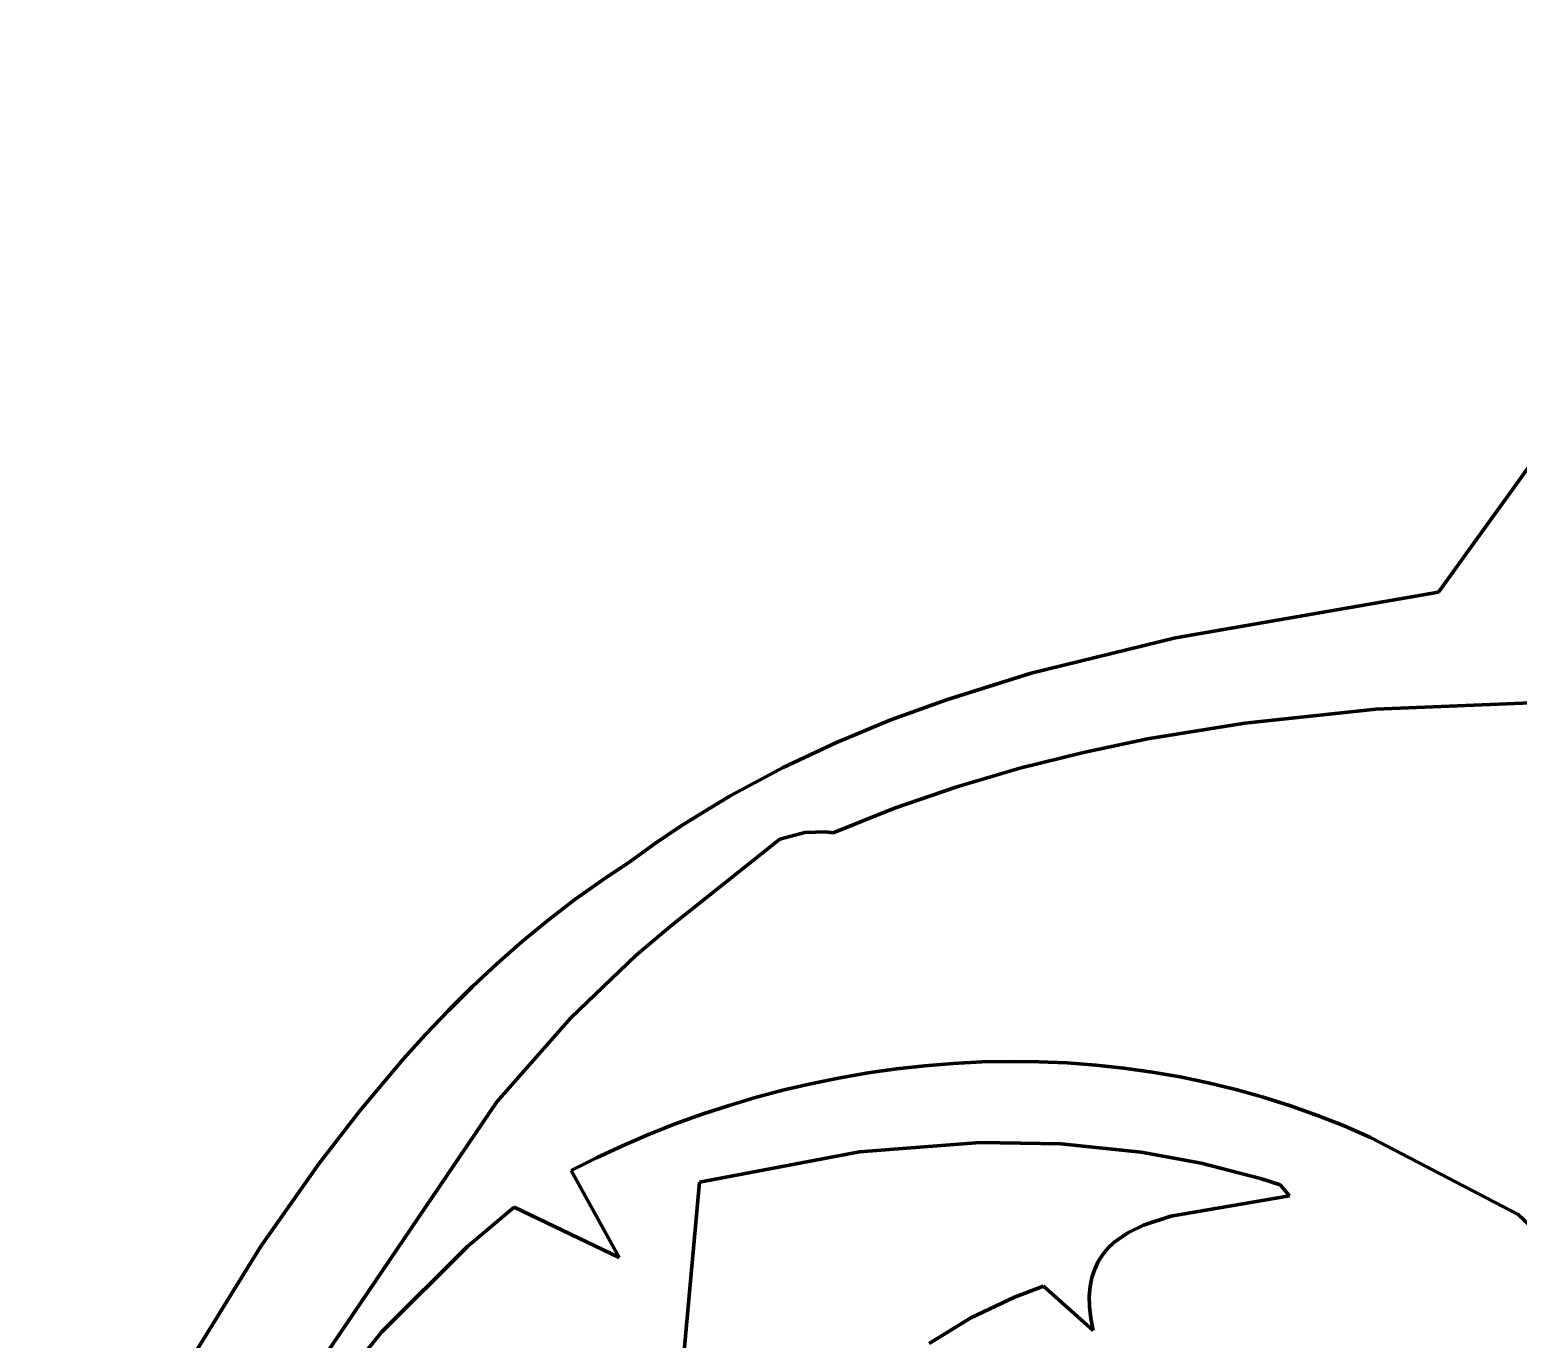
# Model space of a CAD drawing. Header units: millimetres. Extents: x 0 to 12.5, y 0 to 16.2.
# Drawn here: x 7.495 to 8.056, y 10.402 to 10.896 of the extents above; entities that cross this region are included whole.
import ezdxf

# ---------------------------------------------------------------- set-up
doc = ezdxf.new("R2010")
doc.units = ezdxf.units.MM
doc.layers.add('color#010101ff', color=7, linetype='CONTINUOUS', lineweight=100)
doc.layers.add('color#ffffffff', color=7, linetype='CONTINUOUS', lineweight=100)

msp = doc.modelspace()

# ---------------------------------------------------------------- linework, layer by layer
at = {"layer": 'color#010101ff'}
for p, q in [((8.02574, 10.6838), (8.17844, 10.89558)), ((7.92672, 10.6665), (8.02574, 10.6838)), ((7.87233, 10.6532), (7.92672, 10.6665)), ((7.84038, 10.64325), (7.87233, 10.6532)), ((7.81947, 10.63563), (7.84038, 10.64325)), ((8.0022, 10.63966), (7.95286, 10.63439)), ((8.0891, 10.64322), (8.0022, 10.63966)), ((7.79893, 10.62712), (7.81947, 10.63563)), ((7.95286, 10.63439), (7.91622, 10.62845)), ((7.77883, 10.61764), (7.79893, 10.62712)), ((7.91622, 10.62845), (7.89201, 10.62341)), ((7.89201, 10.62341), (7.86803, 10.61743)), ((7.75921, 10.60711), (7.77883, 10.61764)), ((7.86803, 10.61743), (7.84429, 10.61044)), ((7.84429, 10.61044), (7.82084, 10.60236)), ((7.7496, 10.60142), (7.75921, 10.60711)), ((7.74013, 10.59544), (7.7496, 10.60142)), ((7.82084, 10.60236), (7.79769, 10.59312)), ((7.73081, 10.58916), (7.74013, 10.59544)), ((7.72164, 10.58256), (7.73081, 10.58916)), ((7.77767, 10.59065), (7.73634, 10.55779)), ((7.78711, 10.59325), (7.77767, 10.59065)), ((7.79493, 10.59345), (7.78711, 10.59325)), ((7.79769, 10.59312), (7.79493, 10.59345)), ((7.71089, 10.57545), (7.72164, 10.58256)), ((7.70046, 10.56801), (7.71089, 10.57545)), ((7.69036, 10.56024), (7.70046, 10.56801)), ((7.68057, 10.55217), (7.69036, 10.56024)), ((7.73634, 10.55779), (7.72334, 10.54683)), ((7.67107, 10.54381), (7.68057, 10.55217)), ((7.66185, 10.53517), (7.67107, 10.54381)), ((7.72334, 10.54683), (7.69891, 10.52343)), ((7.65289, 10.52628), (7.66185, 10.53517)), ((7.64419, 10.51715), (7.65289, 10.52628)), ((7.69891, 10.52343), (7.67095, 10.4918)), ((7.63573, 10.50778), (7.64419, 10.51715)), ((7.61945, 10.48844), (7.63573, 10.50778)), ((7.81092, 10.50268), (7.82158, 10.50419)), ((7.82158, 10.50419), (7.83227, 10.50538)), ((7.83227, 10.50538), (7.84299, 10.50624)), ((7.84299, 10.50624), (7.85372, 10.50678)), ((7.85372, 10.50678), (7.86447, 10.50699)), ((7.86447, 10.50699), (7.87521, 10.50687)), ((7.87521, 10.50687), (7.88593, 10.50641)), ((7.88593, 10.50641), (7.89663, 10.50561)), ((7.89663, 10.50561), (7.9073, 10.50447)), ((7.9073, 10.50447), (7.91793, 10.50299)), ((7.77927, 10.49627), (7.78976, 10.49872)), ((7.78976, 10.49872), (7.80031, 10.50086)), ((7.80031, 10.50086), (7.81092, 10.50268)), ((7.91793, 10.50299), (7.9285, 10.50115)), ((7.9285, 10.50115), (7.939, 10.49897)), ((7.939, 10.49897), (7.94944, 10.49643)), ((7.75854, 10.49045), (7.76887, 10.49351)), ((7.76887, 10.49351), (7.77927, 10.49627)), ((7.94944, 10.49643), (7.95979, 10.49354)), ((7.95979, 10.49354), (7.97004, 10.49028)), ((7.67095, 10.4918), (7.58563, 10.36569)), ((7.60396, 10.46837), (7.61945, 10.48844)), ((7.7382, 10.48343), (7.74832, 10.48709)), ((7.74832, 10.48709), (7.75854, 10.49045)), ((7.97004, 10.49028), (7.98019, 10.48666)), ((7.7282, 10.47948), (7.7382, 10.48343)), ((7.98019, 10.48666), (7.99023, 10.48268)), ((7.99023, 10.48268), (8.00015, 10.47832)), ((7.71832, 10.47523), (7.7282, 10.47948)), ((7.85317, 10.47648), (7.80761, 10.47296)), ((7.88354, 10.47595), (7.85317, 10.47648)), ((7.91379, 10.47284), (7.88354, 10.47595)), ((8.00015, 10.47832), (8.05575, 10.44939)), ((7.699, 10.46587), (7.70859, 10.47069)), ((7.70859, 10.47069), (7.71832, 10.47523)), ((7.80761, 10.47296), (7.74737, 10.46146)), ((7.93636, 10.46868), (7.91379, 10.47284)), ((7.58196, 10.43718), (7.60396, 10.46837)), ((7.71711, 10.43309), (7.699, 10.46587)), ((7.95877, 10.46284), (7.93636, 10.46868)), ((7.74737, 10.46146), (7.74006, 10.38191)), ((7.96619, 10.46051), (7.95877, 10.46284)), ((7.96962, 10.4564), (7.96619, 10.46051)), ((7.92492, 10.44872), (7.96962, 10.4564)), ((7.66002, 10.43723), (7.67753, 10.45204)), ((7.67753, 10.45204), (7.71711, 10.43309)), ((7.9147, 10.44537), (7.92492, 10.44872)), ((8.05575, 10.44939), (8.06509, 10.4406)), ((7.9035, 10.43874), (7.90869, 10.44241)), ((7.90869, 10.44241), (7.9147, 10.44537)), ((7.49504, 10.29665), (7.58196, 10.43718)), ((7.62769, 10.40509), (7.66002, 10.43723)), ((7.8993, 10.43423), (7.90127, 10.4366)), ((7.90127, 10.4366), (7.9035, 10.43874)), ((7.89626, 10.42878), (7.89763, 10.43163)), ((7.89763, 10.43163), (7.8993, 10.43423)), ((7.89455, 10.42226), (7.89523, 10.42566)), ((7.89523, 10.42566), (7.89626, 10.42878)), ((7.86603, 10.4182), (7.87701, 10.4223)), ((7.87701, 10.4223), (7.89573, 10.40558)), ((7.89423, 10.41857), (7.89455, 10.42226)), ((7.84965, 10.41041), (7.86603, 10.4182)), ((7.89431, 10.41457), (7.89423, 10.41857)), ((7.8948, 10.41024), (7.89431, 10.41457)), ((7.83385, 10.40078), (7.84965, 10.41041)), ((7.89573, 10.40558), (7.8948, 10.41024)), ((7.59899, 10.36986), (7.62769, 10.40509))]:
    msp.add_line(p, q, dxfattribs=at)
at = {"layer": 'color#ffffffff'}
for p, q in [((8.17844, 10.89558), (8.02574, 10.6838)), ((8.02574, 10.6838), (7.92672, 10.6665)), ((7.92672, 10.6665), (7.87233, 10.6532)), ((7.87233, 10.6532), (7.84038, 10.64325)), ((7.84038, 10.64325), (7.81947, 10.63563)), ((7.95286, 10.63439), (8.0022, 10.63966)), ((8.0022, 10.63966), (8.0891, 10.64322)), ((7.81947, 10.63563), (7.79893, 10.62712)), ((7.91622, 10.62845), (7.95286, 10.63439)), ((7.79893, 10.62712), (7.77883, 10.61764)), ((7.89201, 10.62341), (7.91622, 10.62845)), ((7.86803, 10.61743), (7.89201, 10.62341)), ((7.77883, 10.61764), (7.75921, 10.60711)), ((7.84429, 10.61044), (7.86803, 10.61743)), ((7.82084, 10.60236), (7.84429, 10.61044)), ((7.75921, 10.60711), (7.7496, 10.60142)), ((7.7496, 10.60142), (7.74013, 10.59544)), ((7.79769, 10.59312), (7.82084, 10.60236)), ((7.74013, 10.59544), (7.73081, 10.58916)), ((7.73081, 10.58916), (7.72164, 10.58256)), ((7.73634, 10.55779), (7.77767, 10.59065)), ((7.77767, 10.59065), (7.78711, 10.59325)), ((7.78711, 10.59325), (7.79493, 10.59345)), ((7.79493, 10.59345), (7.79769, 10.59312)), ((7.72164, 10.58256), (7.71089, 10.57545)), ((7.71089, 10.57545), (7.70046, 10.56801)), ((7.70046, 10.56801), (7.69036, 10.56024)), ((7.69036, 10.56024), (7.68057, 10.55217)), ((7.72334, 10.54683), (7.73634, 10.55779)), ((7.68057, 10.55217), (7.67107, 10.54381)), ((7.67107, 10.54381), (7.66185, 10.53517)), ((7.69891, 10.52343), (7.72334, 10.54683)), ((7.66185, 10.53517), (7.65289, 10.52628)), ((7.65289, 10.52628), (7.64419, 10.51715)), ((7.67095, 10.4918), (7.69891, 10.52343)), ((7.64419, 10.51715), (7.63573, 10.50778)), ((7.63573, 10.50778), (7.61945, 10.48844)), ((7.82158, 10.50419), (7.81092, 10.50268)), ((7.83227, 10.50538), (7.82158, 10.50419)), ((7.84299, 10.50624), (7.83227, 10.50538)), ((7.85372, 10.50678), (7.84299, 10.50624)), ((7.86447, 10.50699), (7.85372, 10.50678)), ((7.87521, 10.50687), (7.86447, 10.50699)), ((7.88593, 10.50641), (7.87521, 10.50687)), ((7.89663, 10.50561), (7.88593, 10.50641)), ((7.9073, 10.50447), (7.89663, 10.50561)), ((7.91793, 10.50299), (7.9073, 10.50447)), ((7.78976, 10.49872), (7.77927, 10.49627)), ((7.80031, 10.50086), (7.78976, 10.49872)), ((7.81092, 10.50268), (7.80031, 10.50086)), ((7.9285, 10.50115), (7.91793, 10.50299)), ((7.939, 10.49897), (7.9285, 10.50115)), ((7.94944, 10.49643), (7.939, 10.49897)), ((7.76887, 10.49351), (7.75854, 10.49045)), ((7.77927, 10.49627), (7.76887, 10.49351)), ((7.95979, 10.49354), (7.94944, 10.49643)), ((7.97004, 10.49028), (7.95979, 10.49354)), ((7.58563, 10.36569), (7.67095, 10.4918)), ((7.61945, 10.48844), (7.60396, 10.46837)), ((7.74832, 10.48709), (7.7382, 10.48343)), ((7.75854, 10.49045), (7.74832, 10.48709)), ((7.98019, 10.48666), (7.97004, 10.49028)), ((7.7382, 10.48343), (7.7282, 10.47948)), ((7.99023, 10.48268), (7.98019, 10.48666)), ((8.00015, 10.47832), (7.99023, 10.48268)), ((7.7282, 10.47948), (7.71832, 10.47523)), ((7.80761, 10.47296), (7.85317, 10.47648)), ((7.85317, 10.47648), (7.88354, 10.47595)), ((7.88354, 10.47595), (7.91379, 10.47284)), ((8.05575, 10.44939), (8.00015, 10.47832)), ((7.70859, 10.47069), (7.699, 10.46587)), ((7.71832, 10.47523), (7.70859, 10.47069)), ((7.74737, 10.46146), (7.80761, 10.47296)), ((7.91379, 10.47284), (7.93636, 10.46868)), ((7.60396, 10.46837), (7.58196, 10.43718)), ((7.699, 10.46587), (7.71711, 10.43309)), ((7.93636, 10.46868), (7.95877, 10.46284)), ((7.74006, 10.38191), (7.74737, 10.46146)), ((7.95877, 10.46284), (7.96619, 10.46051)), ((7.96619, 10.46051), (7.96962, 10.4564)), ((7.96962, 10.4564), (7.92492, 10.44872)), ((7.67753, 10.45204), (7.66002, 10.43723)), ((7.71711, 10.43309), (7.67753, 10.45204)), ((7.92492, 10.44872), (7.9147, 10.44537)), ((8.06509, 10.4406), (8.05575, 10.44939)), ((7.90869, 10.44241), (7.9035, 10.43874)), ((7.9147, 10.44537), (7.90869, 10.44241)), ((7.58196, 10.43718), (7.49504, 10.29665)), ((7.66002, 10.43723), (7.62769, 10.40509)), ((7.90127, 10.4366), (7.8993, 10.43423)), ((7.9035, 10.43874), (7.90127, 10.4366)), ((7.89763, 10.43163), (7.89626, 10.42878)), ((7.8993, 10.43423), (7.89763, 10.43163)), ((7.89523, 10.42566), (7.89455, 10.42226)), ((7.89626, 10.42878), (7.89523, 10.42566)), ((7.87701, 10.4223), (7.86603, 10.4182)), ((7.89573, 10.40558), (7.87701, 10.4223)), ((7.89455, 10.42226), (7.89423, 10.41857)), ((7.86603, 10.4182), (7.84965, 10.41041)), ((7.89423, 10.41857), (7.89431, 10.41457)), ((7.89431, 10.41457), (7.8948, 10.41024)), ((7.84965, 10.41041), (7.83385, 10.40078)), ((7.8948, 10.41024), (7.89573, 10.40558)), ((7.62769, 10.40509), (7.59899, 10.36986))]:
    msp.add_line(p, q, dxfattribs=at)

doc.saveas('drawing.dxf')
